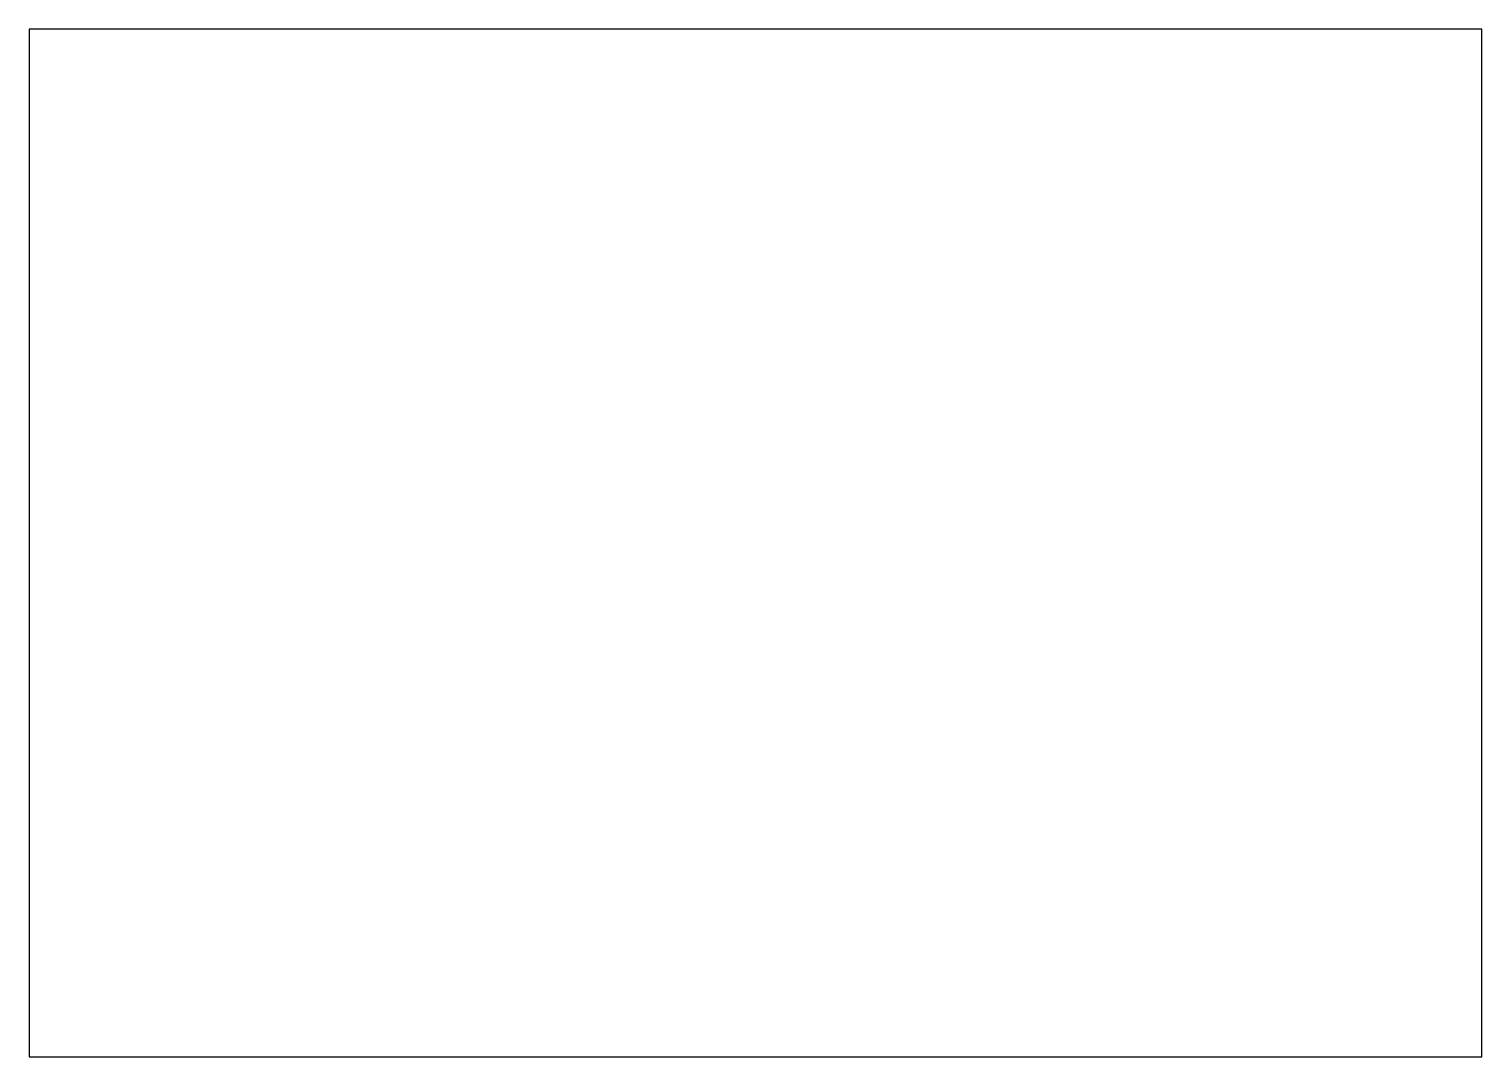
# Paper-space layout 'Layout1' of a CAD drawing. Extents: x 0 to 297, y 0 to 210.
import ezdxf

# ---------------------------------------------------------------- set-up
doc = ezdxf.new("R2010")
doc.units = 0

psp = doc.layouts.get("Layout1")

# ---------------------------------------------------------------- linework, layer by layer
at = {"layer": 'FRAME'}
psp.add_lwpolyline([(0, 0), (297, 0), (297, 210), (0, 210)], close=True, dxfattribs=at)

doc.saveas('drawing.dxf')
